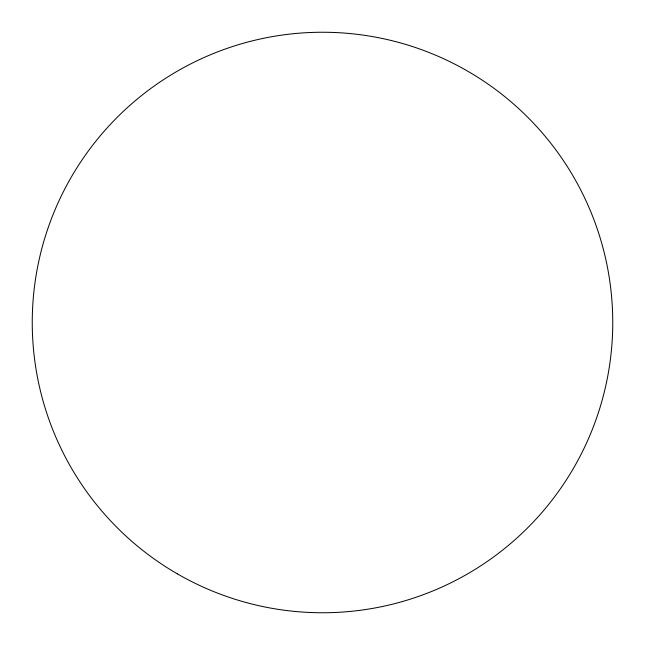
<?xml version="1.0" encoding="UTF-8"?>
<svg xmlns="http://www.w3.org/2000/svg" width="645" height="645" viewBox="0 0 645 645"><rect width="100%" height="100%" fill="white"/><g stroke="black" fill="none" stroke-linecap="round" stroke-linejoin="round"><path stroke-width="0.97" d="M177.375 573.865A290.25 290.25 0 0 0 612.75 322.5A290.25 290.25 0 0 0 177.375 71.135A290.25 290.25 0 0 0 177.375 573.865"/></g></svg>
